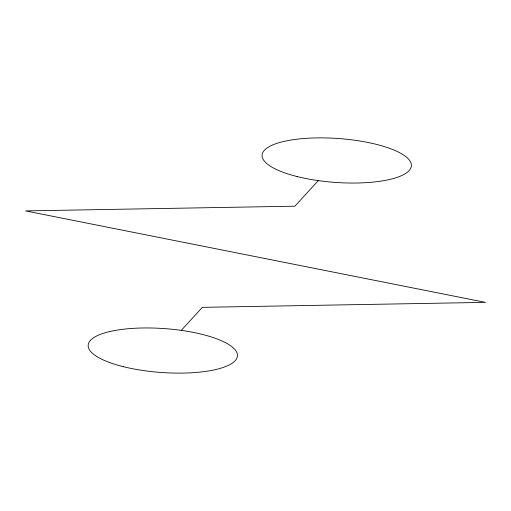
<?xml version="1.0" encoding="UTF-8"?>
<svg xmlns="http://www.w3.org/2000/svg" width="511" height="511" viewBox="0 0 511 511"><rect width="100%" height="100%" fill="white"/><g stroke="black" fill="none" stroke-linecap="round" stroke-linejoin="round"><path stroke-width="0.77" d="M181.264 330.381L202.343 307.341L485.45 302.371L25.55 210.902L294.904 206.182L318.289 180.619M123.221 366.643A74.817 21.999 4.1 0 0 237.411 356.205A74.817 21.999 4.1 0 0 127.814 328.771A74.817 21.999 4.1 0 0 123.221 366.643M297.147 176.563A74.817 21.999 4.1 0 0 411.336 166.126A74.817 21.999 4.1 0 0 301.733 138.692A74.817 21.999 4.1 0 0 297.147 176.563"/></g></svg>
